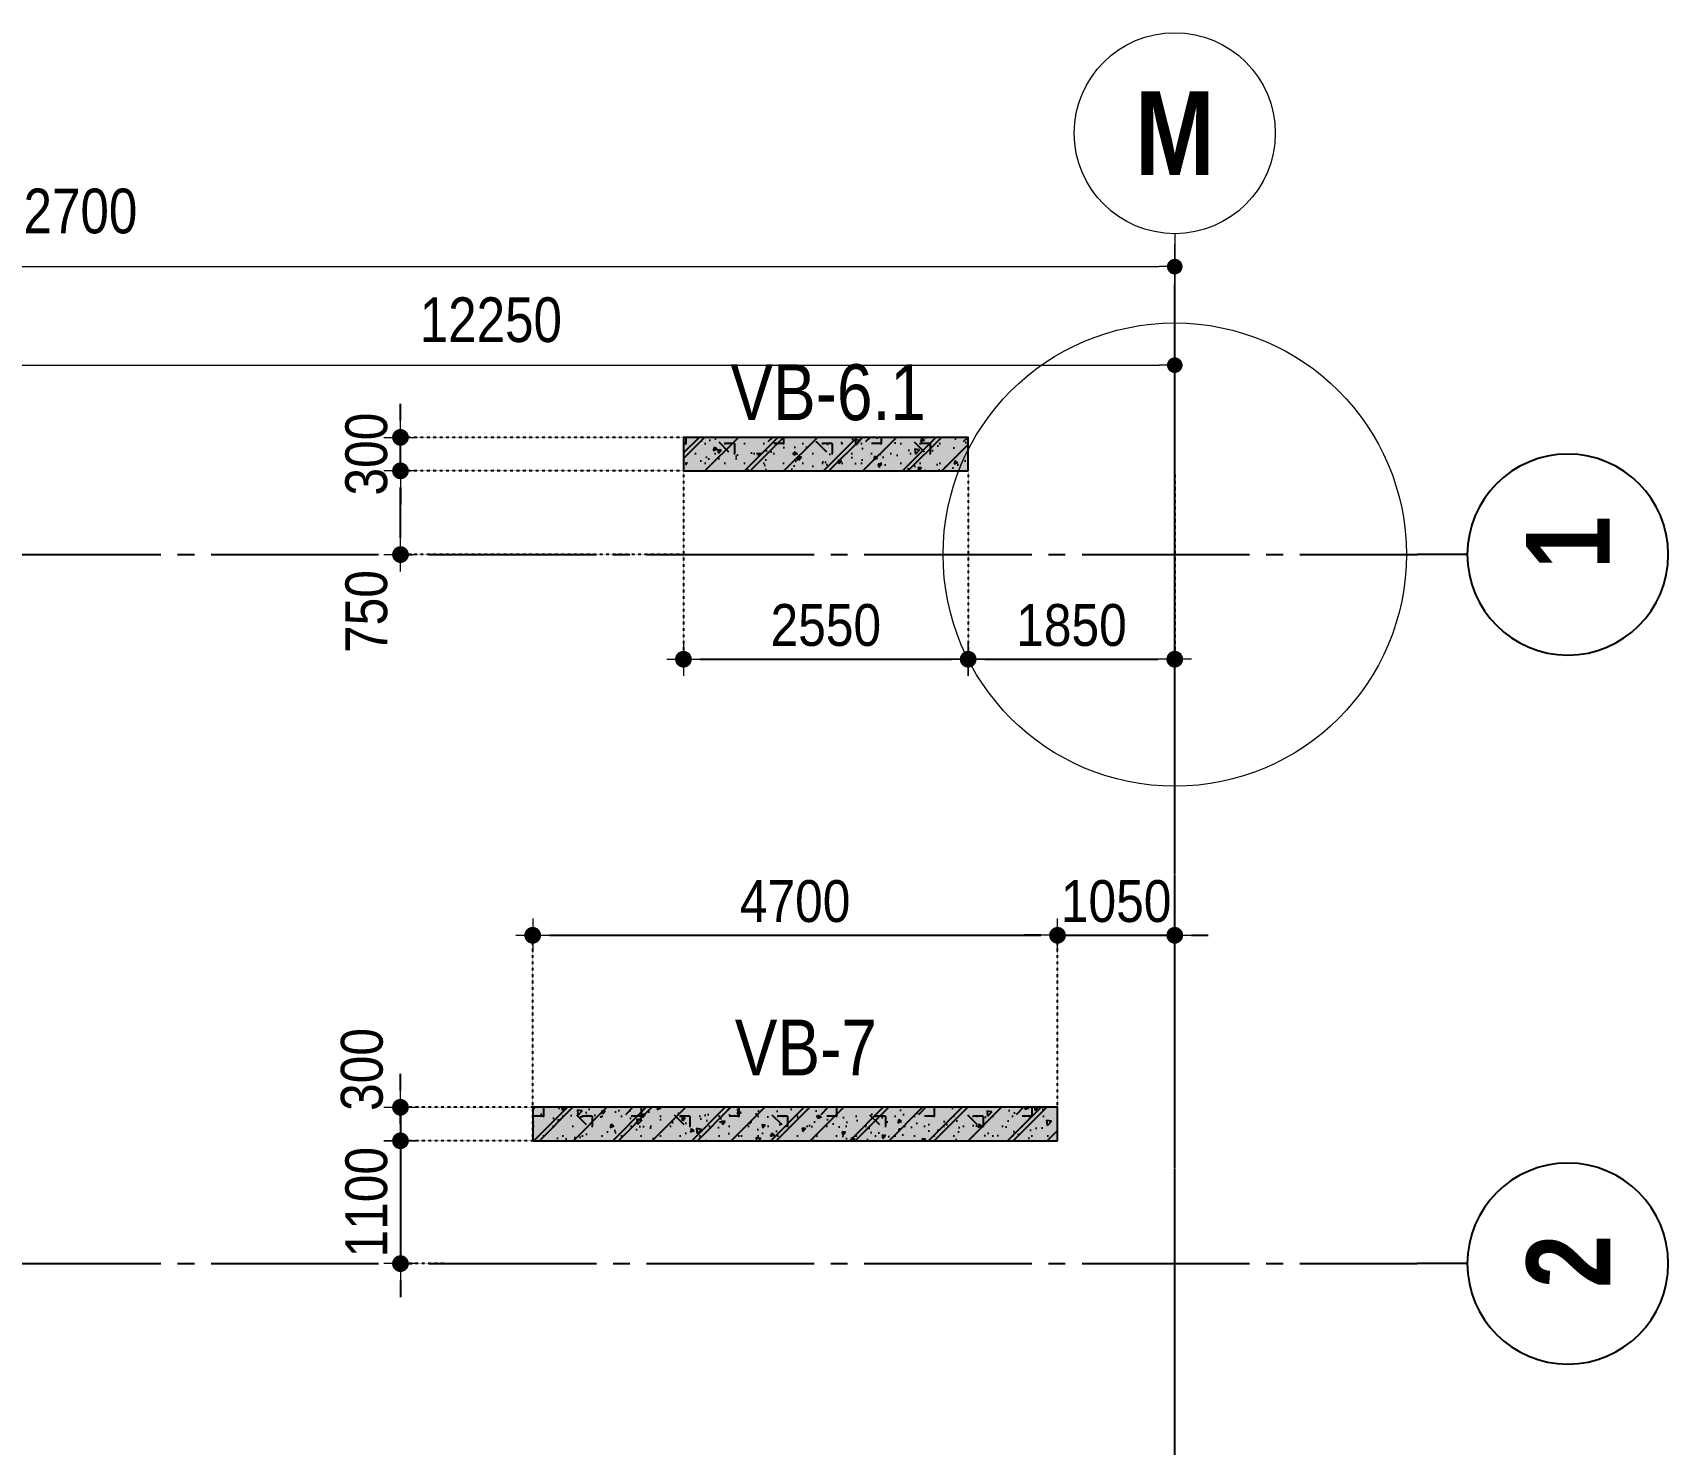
# Model space of a CAD drawing. Header units: millimetres. Extents: x -3973692 to -2843767, y 592734 to 838475.
# Drawn here: x -2859173 to -2844525, y 754263 to 766905 of the extents above; entities that cross this region are included whole.
import ezdxf
from ezdxf.enums import TextEntityAlignment as Align

# ---------------------------------------------------------------- set-up
doc = ezdxf.new("R2010")
doc.units = ezdxf.units.MM
doc.header["$MEASUREMENT"] = 0
doc.header["$PDMODE"] = 3
doc.header["$PDSIZE"] = -20
for name, pattern in [('CHG_XX_Luoi truc-Block B$0$MB_Luoi truc-150-TWB$0$Center101', [13, 10, -1, 1, -1]), ('DIVIDE2', [15.87499999999999, 6.349999999999998, -3.174999999999998, 0, -3.174999999999998, 0, -3.174999999999998]), ('HIDDEN5', [2.8375, 1.25, -1.5875])]:
    doc.linetypes.add(name, pattern=pattern)
doc.layers.get('0').update_dxf_attribs({"lineweight": 9})
doc.layers.get('Defpoints').update_dxf_attribs({"color": 10, "lineweight": 0})
for name, color, linetype, lineweight in [("'S_General_Dim_1", 1, 'Continuous', 18), ("'S_General_Divide_3 Intermediate", 3, 'DIVIDE2', 40), ('CHG_XX_Cot_Block B-T8-15$0$DBAO', 3, 'Continuous', 13), ('CHG_XX_Luoi truc-Block B$0$Dim 200', 1, 'Continuous', 5), ('TEXT', 7, 'Continuous', 15)]:
    doc.layers.add(name, color=color, linetype=linetype, lineweight=lineweight)
for name, color, linetype in [('CHG_XX_Cot_Block B-T8-15$0$mb_cot tang 14-17 twb$0$Concrete Hatch', 218, 'Continuous'), ('CHG_XX_Cot_Block B-T8-15$0$mb_cot tang 14-17 twb$0$Concrete Line', 6, 'Continuous'), ('CHG_XX_Cot_Block B-T8-15$0$mb_cot tang 14-17 twb$0$Concrete Solid', 216, 'Continuous'), ('CHG_XX_Luoi truc-Block B$0$MB_Luoi truc-150-TWB$0$Grid', 34, 'Continuous'), ('CHG_XX_Luoi truc-Block B$0$MB_Luoi truc-150-TWB$0$Grid Line', 251, 'CHG_XX_Luoi truc-Block B$0$MB_Luoi truc-150-TWB$0$Center101'), ('dim', 1, 'Continuous')]:
    doc.layers.add(name, color=color, linetype=linetype)
doc.styles.add('arial', font='arial.ttf', dxfattribs={"width": 0.85})
doc.styles.add('CHG_XX_Luoi truc-Block B$0$MB_Luoi truc-150-TWB$0$Grid A-F$0$VNI-HelveCB', font='')
doc.styles.add('CHG_XX_Luoi truc-Block B$0$Star-HelCon', font='')
doc.styles.add('TTP-HelCon', font='')
doc.styles.get('CHG_XX_Luoi truc-Block B$0$MB_Luoi truc-150-TWB$0$Grid A-F$0$VNI-HelveCB').set_extended_font_data('VNI-Helve-Condense', bold=True)
doc.styles.get('CHG_XX_Luoi truc-Block B$0$Star-HelCon').set_extended_font_data('VNI-Helve-Condense')
doc.styles.get('TTP-HelCon').set_extended_font_data('VNI-Helve-Condense')
doc.dimstyles.new('150', dxfattribs={"dimscale": 150, "dimtxt": 2.5, "dimasz": 1, "dimexe": 0, "dimexo": 0, "dimgap": 0.75, "dimtad": 1, "dimdec": 0, "dimzin": 9, "dimdsep": 46, "dimtxsty": 'arial', "dimblk1": 'DIMDOT', "dimblk2": 'DIMDOT', "dimsah": 1, "dimcen": 2, "dimdle": 3, "dimclre": 8, "dimclrt": 2, "dimadec": 0, "dimazin": 0, "dimtfac": 1, "dimtdec": 0, "dimtix": 1, "dimtmove": 2, "dimatfit": 3, "dimldrblk": 'DIMPIJL', "dimfxl": 1, "dimtvp": 1.8, "dimtolj": 1, "dimtzin": 0, "dimarcsym": 0})
doc.dimstyles.new('CHG_XX_Luoi truc-Block B$0$Dim 200', dxfattribs={"dimscale": 200, "dimtxt": 2, "dimasz": 0.7, "dimexe": 1, "dimexo": 1, "dimgap": 1, "dimtad": 1, "dimdec": 0, "dimzin": 12, "dimdsep": 46, "dimtxsty": 'CHG_XX_Luoi truc-Block B$0$Star-HelCon', "dimblk": 'CHG_XX_Luoi truc-Block B$0$_Dot', "dimcen": 1, "dimclrd": 256, "dimclre": 256, "dimclrt": 3, "dimadec": 0, "dimazin": 0, "dimtfac": 1, "dimtdec": 0, "dimtix": 1, "dimtmove": 2, "dimatfit": 3, "dimldrblk": 'CHG_XX_Luoi truc-Block B$0$HTT Arrow 30', "dimfxl": 1, "dimtolj": 1, "dimtzin": 0, "dimarcsym": 0})

# ---------------------------------------------------------------- blocks, each defined once
blk = doc.blocks.new('*U3043')
at = {"layer": 'CHG_XX_Luoi truc-Block B$0$MB_Luoi truc-150-TWB$0$Grid', "lineweight": -2}
blk.add_line((0, 192), (0, 189), dxfattribs=at)
blk.add_circle((0, 198), 6, dxfattribs=at)
at = {"layer": 'CHG_XX_Luoi truc-Block B$0$MB_Luoi truc-150-TWB$0$Grid Line'}
blk.add_line((0, 0), (0, 189), dxfattribs=at)
at = {"layer": 'CHG_XX_Luoi truc-Block B$0$MB_Luoi truc-150-TWB$0$Grid', "lineweight": -2, "style": 'CHG_XX_Luoi truc-Block B$0$MB_Luoi truc-150-TWB$0$Grid A-F$0$VNI-HelveCB'}
for tag, p in [('GRIDSUB', (0, 198)), ('GRID', (0, -9))]:
    blk.add_attdef(tag, text='', height=5, dxfattribs=at).set_placement(p, align=Align.MIDDLE)
blk = doc.blocks.new('CHG_XX_Luoi truc-Block B$0$_Dot')
at = {"color": 0, "linetype": 'ByBlock', "lineweight": -2}
blk.add_line((-0.5, 0), (-1, 0), dxfattribs=at)
at = {"color": 0, "linetype": 'ByBlock', "const_width": 0.5}
blk.add_lwpolyline([(-0.25, 0, 1), (0.25, 0, 1)], format="xyb", close=True, dxfattribs=at)
blk = doc.blocks.new('*D3048')
at = {"layer": 'CHG_XX_Luoi truc-Block B$0$Dim 200', "lineweight": -2, "transparency": 16777216}
for p, q in [((8036538.360705459, 1125780.489695714), (8036538.360705459, 1127745.146498515)), ((8048788.360705578, 1125780.489695714), (8048788.360705578, 1127745.146498515)), ((8036678.360705459, 1127545.146498515), (8048648.360705578, 1127545.146498515))]:
    blk.add_line(p, q, dxfattribs=at)
at = {"layer": 'Defpoints', "color": 0, "transparency": 16777216}
for p in [(8048788.360705578, 1127545.146498515), (8036538.360705459, 1125580.489695714), (8048788.360705578, 1125580.489695714)]:
    blk.add_point(p, dxfattribs=at)
at = {"layer": 'CHG_XX_Luoi truc-Block B$0$Dim 200', "lineweight": -2, "transparency": 16777216, "xscale": 140, "yscale": 140, "zscale": 140, "rotation": 180}
blk.add_blockref('CHG_XX_Luoi truc-Block B$0$_Dot', (8036538.360705459, 1127545.146498515), dxfattribs=at)
at = {"layer": 'CHG_XX_Luoi truc-Block B$0$Dim 200', "lineweight": -2, "transparency": 16777216, "xscale": 140, "yscale": 140, "zscale": 140}
blk.add_blockref('CHG_XX_Luoi truc-Block B$0$_Dot', (8048788.360705578, 1127545.146498515), dxfattribs=at)
at = {"layer": 'CHG_XX_Luoi truc-Block B$0$Dim 200', "color": 3, "transparency": 16777216, "insert": (8042663.360705518, 1127949.413165182), "char_height": 400, "attachment_point": 5, "style": 'CHG_XX_Luoi truc-Block B$0$Star-HelCon'}
blk.add_mtext('\\A1;12250', dxfattribs=at)
blk = doc.blocks.new('CHG_XX_Luoi truc-Block B$0$HTT Arrow 30')
blk.add_hatch(color=256).paths.add_polyline_path([(-2.5, 0.3750000000000002), (-2.5, -0.3749999999999998), (0, 0)])
at = {"color": 0, "linetype": 'ByBlock', "lineweight": -2}
for p, q in [((0, 0), (-2.5, 0.3750000000000002)), ((-2.5, -0.3749999999999998), (-2.5, 0.3750000000000002)), ((0, 0), (-2.5, -0.3749999999999998))]:
    blk.add_line(p, q, dxfattribs=at)
blk = doc.blocks.new('*D3049')
at = {"layer": 'CHG_XX_Luoi truc-Block B$0$Dim 200', "lineweight": -2, "transparency": 16777216}
for p, q in [((8026088.360705459, 1125780.489695714), (8026088.360705459, 1128627.62197251)), ((8048788.360705578, 1125780.489695714), (8048788.360705578, 1128627.62197251)), ((8026228.360705459, 1128427.62197251), (8048648.360705578, 1128427.62197251))]:
    blk.add_line(p, q, dxfattribs=at)
at = {"layer": 'Defpoints', "color": 0, "transparency": 16777216}
for p in [(8048788.360705578, 1128427.62197251), (8026088.360705459, 1125580.489695714), (8048788.360705578, 1125580.489695714)]:
    blk.add_point(p, dxfattribs=at)
at = {"layer": 'CHG_XX_Luoi truc-Block B$0$Dim 200', "lineweight": -2, "transparency": 16777216, "xscale": 140, "yscale": 140, "zscale": 140, "rotation": 180}
blk.add_blockref('CHG_XX_Luoi truc-Block B$0$_Dot', (8026088.360705459, 1128427.62197251), dxfattribs=at)
at = {"layer": 'CHG_XX_Luoi truc-Block B$0$Dim 200', "lineweight": -2, "transparency": 16777216, "xscale": 140, "yscale": 140, "zscale": 140}
blk.add_blockref('CHG_XX_Luoi truc-Block B$0$_Dot', (8048788.360705578, 1128427.62197251), dxfattribs=at)
at = {"layer": 'CHG_XX_Luoi truc-Block B$0$Dim 200', "color": 3, "transparency": 16777216, "insert": (8038860.405, 1128923.428), "char_height": 400, "attachment_point": 5, "style": 'CHG_XX_Luoi truc-Block B$0$Star-HelCon'}
blk.add_mtext('\\A1;22700', dxfattribs=at)
blk = doc.blocks.new('*U3182')
at = {"layer": 'CHG_XX_Cot_Block B-T8-15$0$mb_cot tang 14-17 twb$0$Concrete Hatch'}
h = blk.add_hatch(dxfattribs=at)
h.set_pattern_fill('CONCRETE', color=256, scale=50, style=0, pattern_type=2)
h.set_pattern_definition([(45, (1000, -49.99999999999989), (-176.7766952966369, 176.7766952966369), []), (45, (1000, 1.13686837721616e-13), (-353.5533905932737, 353.5533905932738), []), (49.99999999999999, (1000, -49.99999999999989), (358.6300913003767, -31.37606749129755), [37.5, -412.5]), (355, (1000, -49.99999999999989), (-69.3756668065, 376.0960668500059), [30, -330]), (100.4514, (1029.88584, -52.61466999999988), (289.2546908570108, 344.7197710304768), [31.870095, -350.571056]), (46.18420000000001, (1000, 50.00000000000011), (533.6205243128222, -82.75950716450905), [56.25, -618.75]), (96.6356, (1044.4683725, 43.1033465000001), (467.3313527743517, 487.0589354502209), [47.805144, -525.8565]), (351.1842, (1000, 50.00000000000011), (467.3309725668136, 487.0593004626623), [45, -495]), (21, (1050, 25.00000000000011), (298.4535260592309, -201.3094453326694), [37.5, -412.5]), (326.0000000000001, (1050, 25.00000000000011), (121.6576659607909, 362.5750225234265), [30, -330]), (71.4514, (1074.8711165, 8.224197000000117), (420.111314290745, 161.2652483549762), [31.870095, -350.571056]), (37.50000000000001, (1000, -49.99999999999989), (6.079927658645334, 166.4469269156558), [0, -326, 0, -335, 0, -331.25]), (7.499999999999999, (1000, -49.99999999999989), (131.5347687210743, 197.2058559411801), [0, -191, 0, -318.5, 0, -126.25]), (327.5, (888.5, -49.99999999999989), (266.9112180862045, -11.2774358671899), [0, -125, 0, -390, 0, -517.5]), (317.5, (838.5, -49.99999999999989), (291.5930846711931, 50.05249116615882), [0, -162.5, 0, -259, 0, -367.5]), (0, (1175, 125.0000000000001), (0, 875), [87.5, -787.5]), (0, (1437.5, 300.0000000000001), (0, 875), [87.5, -787.5]), (0, (1262.5, 650.0000000000001), (0, 875), [87.5, -350, 87.5, -350]), (90, (1175, 125.0000000000001), (-875, 5.35782974626967e-14), [87.5, -787.5]), (90, (1262.5, 650.0000000000001), (-875, 5.35782974626967e-14), [87.5, -787.5]), (90, (1525, 300.0000000000001), (-875, 5.35782974626967e-14), [87.5, -787.5]), (90, (1700, 562.5000000000001), (-875, 5.35782974626967e-14), [87.5, -787.5]), (135, (1262.5, 125.0000000000001), (-875.016357447105, 8.881784197001252e-14), [123.76, -1113.7]), (135, (1350, 650.0000000000001), (-875.016357447105, 8.881784197001252e-14), [123.76, -1113.7]), (45, (1437.5, 300.0000000000001), (8.881784197001252e-14, 875.016357447105), [123.76, -247.485, 123.76, -742.455]), (0, (825, -49.99999999999989), (87.5, 87.5), [-175, 0])])
h.paths.add_polyline_path([(-750, 150), (-750, -149.9999999999999), (1800, -150), (1800, 150)])
at = {"layer": 'CHG_XX_Cot_Block B-T8-15$0$mb_cot tang 14-17 twb$0$Concrete Solid'}
blk.add_hatch(color=256, dxfattribs=at).paths.add_polyline_path([(-750, 150), (-750, -149.9999999999999), (1800, -150), (1800, 150)])
at = {"layer": 'CHG_XX_Cot_Block B-T8-15$0$mb_cot tang 14-17 twb$0$Concrete Line'}
blk.add_lwpolyline([(-750, 150), (-750, -149.9999999999999), (1800, -150), (1800, 150)], close=True, dxfattribs=at)
blk = doc.blocks.new('*U3176')
at = {"layer": 'CHG_XX_Cot_Block B-T8-15$0$mb_cot tang 14-17 twb$0$Concrete Hatch'}
h = blk.add_hatch(dxfattribs=at)
h.set_pattern_fill('CONCRETE', color=256, scale=50, style=0, pattern_type=2)
h.set_pattern_definition([(45, (3150.000000000029, -149.9999999999999), (-176.7766952966369, 176.7766952966369), []), (45, (3150.000000000029, -99.99999999999989), (-353.5533905932737, 353.5533905932738), []), (49.99999999999999, (3150.000000000029, -149.9999999999999), (358.6300913003767, -31.37606749129755), [37.5, -412.5]), (355, (3150.000000000029, -149.9999999999999), (-69.3756668065, 376.0960668500059), [30, -330]), (100.4514, (3179.885840000029, -152.6146699999999), (289.2546908570108, 344.7197710304768), [31.870095, -350.571056]), (46.18420000000001, (3150.000000000029, -49.99999999999989), (533.6205243128222, -82.75950716450905), [56.25, -618.75]), (96.6356, (3194.468372500029, -56.8966534999999), (467.3313527743517, 487.0589354502209), [47.805144, -525.8565]), (351.1842, (3150.000000000029, -49.99999999999989), (467.3309725668136, 487.0593004626623), [45, -495]), (21, (3200.000000000029, -74.99999999999989), (298.4535260592309, -201.3094453326694), [37.5, -412.5]), (326.0000000000001, (3200.000000000029, -74.99999999999989), (121.6576659607909, 362.5750225234265), [30, -330]), (71.4514, (3224.871116500029, -91.77580299999988), (420.111314290745, 161.2652483549762), [31.870095, -350.571056]), (37.50000000000001, (3150.000000000029, -149.9999999999999), (6.079927658645334, 166.4469269156558), [0, -326, 0, -335, 0, -331.25]), (7.499999999999999, (3150.000000000029, -149.9999999999999), (131.5347687210743, 197.2058559411801), [0, -191, 0, -318.5, 0, -126.25]), (327.5, (3038.500000000029, -149.9999999999999), (266.9112180862045, -11.2774358671899), [0, -125, 0, -390, 0, -517.5]), (317.5, (2988.500000000029, -149.9999999999999), (291.5930846711931, 50.05249116615882), [0, -162.5, 0, -259, 0, -367.5]), (0, (3325.000000000029, 25.00000000000011), (0, 875), [87.5, -787.5]), (0, (3587.500000000029, 200.0000000000001), (0, 875), [87.5, -787.5]), (0, (3412.500000000029, 550.0000000000001), (0, 875), [87.5, -350, 87.5, -350]), (90, (3325.000000000029, 25.00000000000011), (-875, 5.35782974626967e-14), [87.5, -787.5]), (90, (3412.500000000029, 550.0000000000001), (-875, 5.35782974626967e-14), [87.5, -787.5]), (90, (3675.000000000029, 200.0000000000001), (-875, 5.35782974626967e-14), [87.5, -787.5]), (90, (3850.000000000029, 462.5000000000001), (-875, 5.35782974626967e-14), [87.5, -787.5]), (135, (3412.500000000029, 25.00000000000011), (-875.016357447105, 8.881784197001252e-14), [123.76, -1113.7]), (135, (3500.000000000029, 550.0000000000001), (-875.016357447105, 8.881784197001252e-14), [123.76, -1113.7]), (45, (3587.500000000029, 200.0000000000001), (8.881784197001252e-14, 875.016357447105), [123.76, -247.485, 123.76, -742.455]), (0, (2975.000000000029, -149.9999999999999), (87.5, 87.5), [-175, 0])])
h.paths.add_polyline_path([(-750, 100), (-750, -199.9999999999999), (3950.000000000029, -200), (3950.000000000029, 100)])
at = {"layer": 'CHG_XX_Cot_Block B-T8-15$0$mb_cot tang 14-17 twb$0$Concrete Solid'}
blk.add_hatch(color=256, dxfattribs=at).paths.add_polyline_path([(-750, 100), (-750, -199.9999999999999), (3950.000000000029, -200), (3950.000000000029, 100)])
at = {"layer": 'CHG_XX_Cot_Block B-T8-15$0$mb_cot tang 14-17 twb$0$Concrete Line'}
blk.add_lwpolyline([(-750, 100), (-750, -199.9999999999999), (3950.000000000029, -200), (3950.000000000029, 100)], close=True, dxfattribs=at)
blk = doc.blocks.new('b')
at = {"layer": 'Defpoints'}
blk.add_circle((0, 0), 2074.465706602205, dxfattribs=at)
at = {"layer": 'TEXT', "color": 3, "style": 'TTP-HelCon'}
for s, p in [('VB-6.1', (-3979.602529473603, 1204.283283505589)), ('VB-7', (-3940.386529472657, -4664.349716494326))]:
    blk.add_text(s, height=500, dxfattribs=at).set_placement(p)
blk = doc.blocks.new('DIMDOT')
for p, q in [((0, -1), (0, 1)), ((1, 0), (-1, 0))]:
    blk.add_line(p, q)
at = {"const_width": 0.5}
blk.add_lwpolyline([(-0.25, 0, 1), (0.25, 0, 1)], format="xyb", close=True, dxfattribs=at)
blk = doc.blocks.new('*D1087')
at = {"layer": "'S_General_Dim_1", "color": 8, "linetype": 'HIDDEN5', "lineweight": -2, "transparency": 16777216}
for p, q in [((-2853345.198556816, 762981.0114430686), (-2853345.198556816, 761294.0138568993)), ((-2850795.198556816, 762981.0114430686), (-2850795.198556816, 761294.0138568993))]:
    blk.add_line(p, q, dxfattribs=at)
at = {"layer": "'S_General_Dim_1", "color": 0, "lineweight": -2, "transparency": 16777216}
blk.add_line((-2853195.198556816, 761294.0138568993), (-2850945.198556816, 761294.0138568993), dxfattribs=at)
at = {"layer": 'Defpoints', "color": 0, "transparency": 16777216}
for p in [(-2853345.198556816, 762981.0114430686), (-2850795.198556816, 762981.0114430686), (-2850795.198556816, 761294.0138568993)]:
    blk.add_point(p, dxfattribs=at)
at = {"layer": "'S_General_Dim_1", "color": 0, "lineweight": -2, "transparency": 16777216, "xscale": 150, "yscale": 150, "zscale": 150, "rotation": 180}
blk.add_blockref('DIMDOT', (-2853345.198556816, 761294.0138568993), dxfattribs=at)
at = {"layer": "'S_General_Dim_1", "color": 0, "lineweight": -2, "transparency": 16777216, "xscale": 150, "yscale": 150, "zscale": 150}
blk.add_blockref('DIMDOT', (-2850795.198556816, 761294.0138568993), dxfattribs=at)
at = {"layer": "'S_General_Dim_1", "color": 2, "transparency": 16777216, "insert": (-2852070.198556816, 761597.978727295), "char_height": 375, "attachment_point": 5, "style": 'arial'}
blk.add_mtext('\\A1;2550', dxfattribs=at)
blk = doc.blocks.new('DIMPIJL')
at = {"linetype": 'ByBlock'}
blk.add_solid([(-2.5, 0.4166666666666686), (-2.5, -0.4166666666666686), (0, 0)], dxfattribs=at)
blk = doc.blocks.new('*D1088')
at = {"layer": "'S_General_Dim_1", "color": 8, "linetype": 'HIDDEN5', "lineweight": -2, "transparency": 16777216}
for p, q in [((-2850795.198556816, 762981.0114430686), (-2850795.198556816, 761294.0138568993)), ((-2848945.198556816, 762981.0114430686), (-2848945.198556816, 761294.0138568993))]:
    blk.add_line(p, q, dxfattribs=at)
at = {"layer": "'S_General_Dim_1", "color": 0, "lineweight": -2, "transparency": 16777216}
blk.add_line((-2850645.198556816, 761294.0138568993), (-2849095.198556816, 761294.0138568993), dxfattribs=at)
at = {"layer": 'Defpoints', "color": 0, "transparency": 16777216}
for p in [(-2850795.198556816, 762981.0114430686), (-2848945.198556816, 762981.0114430686), (-2848945.198556816, 761294.0138568993)]:
    blk.add_point(p, dxfattribs=at)
at = {"layer": "'S_General_Dim_1", "color": 0, "lineweight": -2, "transparency": 16777216, "xscale": 150, "yscale": 150, "zscale": 150, "rotation": 180}
blk.add_blockref('DIMDOT', (-2850795.198556816, 761294.0138568993), dxfattribs=at)
at = {"layer": "'S_General_Dim_1", "color": 0, "lineweight": -2, "transparency": 16777216, "xscale": 150, "yscale": 150, "zscale": 150}
blk.add_blockref('DIMDOT', (-2848945.198556816, 761294.0138568993), dxfattribs=at)
at = {"layer": "'S_General_Dim_1", "color": 2, "transparency": 16777216, "insert": (-2849870.198556816, 761597.978727295), "char_height": 375, "attachment_point": 5, "style": 'arial'}
blk.add_mtext('\\A1;1850', dxfattribs=at)
blk = doc.blocks.new('*D1089')
at = {"layer": "'S_General_Dim_1", "color": 0, "lineweight": -2, "transparency": 16777216}
for p, q in [((-2855879.492386414, 757431.0114430689), (-2855879.492386414, 757581.0114430689)), ((-2855879.492386414, 757281.0114430689), (-2855879.492386414, 756981.0114584322)), ((-2855879.492386414, 756831.0114584322), (-2855879.492386414, 756681.0114584322))]:
    blk.add_line(p, q, dxfattribs=at)
at = {"layer": "'S_General_Dim_1", "color": 8, "linetype": 'HIDDEN5', "lineweight": -2, "transparency": 16777216}
for p, q in [((-2854695.198556833, 757281.0114430689), (-2855879.492386414, 757281.0114430689)), ((-2854695.198556833, 756981.0114584322), (-2855879.492386414, 756981.0114584322))]:
    blk.add_line(p, q, dxfattribs=at)
at = {"layer": 'Defpoints', "color": 0, "transparency": 16777216}
for p in [(-2854695.198556833, 757281.0114430689), (-2855879.492386414, 756981.0114584322), (-2854695.198556833, 756981.0114584322)]:
    blk.add_point(p, dxfattribs=at)
at = {"layer": "'S_General_Dim_1", "color": 0, "lineweight": -2, "transparency": 16777216, "xscale": 150, "yscale": 150, "zscale": 150}
for p, rotation in [((-2855879.492386414, 757281.0114430689), 270), ((-2855879.492386414, 756981.0114584322), 90)]:
    blk.add_blockref('DIMDOT', p, dxfattribs=dict(at, rotation=rotation))
at = {"layer": "'S_General_Dim_1", "color": 2, "transparency": 16777216, "insert": (-2856223.405486174, 757619.8916176963), "char_height": 375, "attachment_point": 5, "rotation": 90, "style": 'arial'}
blk.add_mtext('\\A1;300', dxfattribs=at)
blk = doc.blocks.new('*D1090')
at = {"layer": "'S_General_Dim_1", "color": 0, "lineweight": -2, "transparency": 16777216}
for p, q in [((-2855879.492386406, 757131.0114584322), (-2855879.492386406, 757281.0114584322)), ((-2855879.492386406, 756981.0114584322), (-2855879.492386406, 755881.0114495863)), ((-2855879.492386406, 755731.0114495863), (-2855879.492386406, 755581.0114495863))]:
    blk.add_line(p, q, dxfattribs=at)
at = {"layer": "'S_General_Dim_1", "color": 8, "linetype": 'HIDDEN5', "lineweight": -2, "transparency": 16777216}
for p, q in [((-2854695.198556833, 756981.0114584322), (-2855879.492386406, 756981.0114584322)), ((-2855484.128627034, 755881.0114495863), (-2855879.492386406, 755881.0114495863))]:
    blk.add_line(p, q, dxfattribs=at)
at = {"layer": 'Defpoints', "color": 0, "transparency": 16777216}
for p in [(-2854695.198556833, 756981.0114584322), (-2855879.492386406, 755881.0114495863), (-2855484.128627034, 755881.0114495863)]:
    blk.add_point(p, dxfattribs=at)
at = {"layer": "'S_General_Dim_1", "color": 0, "lineweight": -2, "transparency": 16777216, "xscale": 150, "yscale": 150, "zscale": 150}
for p, rotation in [((-2855879.492386406, 756981.0114584322), 270), ((-2855879.492386406, 755881.0114495863), 90)]:
    blk.add_blockref('DIMDOT', p, dxfattribs=dict(at, rotation=rotation))
at = {"layer": "'S_General_Dim_1", "color": 2, "transparency": 16777216, "insert": (-2856183.457256801, 756431.0114540099), "char_height": 375, "attachment_point": 5, "rotation": 90, "style": 'arial'}
blk.add_mtext('\\A1;1100', dxfattribs=at)
blk = doc.blocks.new('*D1091')
at = {"layer": "'S_General_Dim_1", "color": 8, "linetype": 'HIDDEN5', "lineweight": -2, "transparency": 16777216}
for p, q in [((-2854695.198556832, 756981.011458432), (-2854695.198556832, 758821.3344048072)), ((-2849995.19855675, 756981.0114586932), (-2849995.19855675, 758821.3344048072))]:
    blk.add_line(p, q, dxfattribs=at)
at = {"layer": "'S_General_Dim_1", "color": 0, "lineweight": -2, "transparency": 16777216}
blk.add_line((-2854545.198556832, 758821.3344048072), (-2850145.19855675, 758821.3344048072), dxfattribs=at)
at = {"layer": 'Defpoints', "color": 0, "transparency": 16777216}
for p in [(-2849995.19855675, 758821.3344048072), (-2854695.198556832, 756981.011458432), (-2849995.19855675, 756981.0114586932)]:
    blk.add_point(p, dxfattribs=at)
at = {"layer": "'S_General_Dim_1", "color": 0, "lineweight": -2, "transparency": 16777216, "xscale": 150, "yscale": 150, "zscale": 150, "rotation": 180}
blk.add_blockref('DIMDOT', (-2854695.198556832, 758821.3344048072), dxfattribs=at)
at = {"layer": "'S_General_Dim_1", "color": 0, "lineweight": -2, "transparency": 16777216, "xscale": 150, "yscale": 150, "zscale": 150}
blk.add_blockref('DIMDOT', (-2849995.19855675, 758821.3344048072), dxfattribs=at)
at = {"layer": "'S_General_Dim_1", "color": 2, "transparency": 16777216, "insert": (-2852345.198556791, 759125.2992752028), "char_height": 375, "attachment_point": 5, "style": 'arial'}
blk.add_mtext('\\A1;4700', dxfattribs=at)
blk = doc.blocks.new('*D1092')
at = {"layer": "'S_General_Dim_1", "color": 0, "lineweight": -2, "transparency": 16777216}
for p, q in [((-2850145.19855675, 758821.3344048072), (-2850295.19855675, 758821.3344048072)), ((-2849995.19855675, 758821.3344048072), (-2848945.198556815, 758821.3344048072)), ((-2848795.198556815, 758821.3344048072), (-2848645.198556815, 758821.3344048072))]:
    blk.add_line(p, q, dxfattribs=at)
at = {"layer": "'S_General_Dim_1", "color": 8, "linetype": 'HIDDEN5', "lineweight": -2, "transparency": 16777216}
blk.add_line((-2849995.19855675, 756981.0114586932), (-2849995.19855675, 758821.3344048072), dxfattribs=at)
at = {"layer": 'Defpoints', "color": 0, "transparency": 16777216}
for p in [(-2848945.198556815, 758821.3344048072), (-2848945.198556815, 758821.3344048072), (-2849995.19855675, 756981.0114586932)]:
    blk.add_point(p, dxfattribs=at)
at = {"layer": "'S_General_Dim_1", "color": 0, "lineweight": -2, "transparency": 16777216, "xscale": 150, "yscale": 150, "zscale": 150}
blk.add_blockref('DIMDOT', (-2849995.19855675, 758821.3344048072), dxfattribs=at)
at = {"layer": "'S_General_Dim_1", "color": 0, "lineweight": -2, "transparency": 16777216, "xscale": 150, "yscale": 150, "zscale": 150, "rotation": 180}
blk.add_blockref('DIMDOT', (-2848945.198556815, 758821.3344048072), dxfattribs=at)
at = {"layer": "'S_General_Dim_1", "color": 2, "transparency": 16777216, "insert": (-2849470.198556783, 759125.2992752028), "char_height": 375, "attachment_point": 5, "style": 'arial'}
blk.add_mtext('\\A1;1050', dxfattribs=at)
blk = doc.blocks.new('*D1043')
at = {"layer": "'S_General_Dim_1", "color": 8, "linetype": 'HIDDEN5', "lineweight": -2, "transparency": 16777216}
for p, q in [((-2853345.198556818, 762981.0114430689), (-2855879.492386417, 762981.0114430689)), ((-2853345.198556818, 762231.0114495863), (-2855879.492386417, 762231.0114495863))]:
    blk.add_line(p, q, dxfattribs=at)
at = {"layer": "'S_General_Dim_1", "color": 0, "lineweight": -2, "transparency": 16777216}
blk.add_line((-2855879.492386417, 762381.0114495863), (-2855879.492386417, 762831.0114430689), dxfattribs=at)
at = {"layer": 'Defpoints', "color": 0, "transparency": 16777216}
for p in [(-2855879.492386417, 762981.0114430689), (-2853345.198556818, 762981.0114430689), (-2853345.198556818, 762231.0114495863)]:
    blk.add_point(p, dxfattribs=at)
at = {"layer": "'S_General_Dim_1", "color": 0, "lineweight": -2, "transparency": 16777216, "xscale": 150, "yscale": 150, "zscale": 150}
for p, rotation in [((-2855879.492386417, 762981.0114430689), 90), ((-2855879.492386417, 762231.0114495863), 270)]:
    blk.add_blockref('DIMDOT', p, dxfattribs=dict(at, rotation=rotation))
at = {"layer": "'S_General_Dim_1", "color": 2, "transparency": 16777216, "insert": (-2856183.457256797, 761720.9133054321), "char_height": 375, "attachment_point": 5, "rotation": 90, "style": 'arial'}
blk.add_mtext('\\A1;750', dxfattribs=at)
blk = doc.blocks.new('*D1044')
at = {"layer": "'S_General_Dim_1", "color": 0, "lineweight": -2, "transparency": 16777216}
for p, q in [((-2855879.492386417, 763431.011458432), (-2855879.492386417, 763581.011458432)), ((-2855879.492386417, 762981.0114430689), (-2855879.492386417, 763281.011458432)), ((-2855879.492386417, 762831.0114430689), (-2855879.492386417, 762681.0114430689))]:
    blk.add_line(p, q, dxfattribs=at)
at = {"layer": "'S_General_Dim_1", "color": 8, "linetype": 'HIDDEN5', "lineweight": -2, "transparency": 16777216}
for p, q in [((-2853345.198556818, 763281.011458432), (-2855879.492386417, 763281.011458432)), ((-2853345.198556818, 762981.0114430689), (-2855879.492386417, 762981.0114430689))]:
    blk.add_line(p, q, dxfattribs=at)
at = {"layer": 'Defpoints', "color": 0, "transparency": 16777216}
for p in [(-2855879.492386417, 763281.011458432), (-2853345.198556818, 763281.011458432), (-2853345.198556818, 762981.0114430689)]:
    blk.add_point(p, dxfattribs=at)
at = {"layer": "'S_General_Dim_1", "color": 0, "lineweight": -2, "transparency": 16777216, "xscale": 150, "yscale": 150, "zscale": 150}
for p, rotation in [((-2855879.492386417, 763281.011458432), 270), ((-2855879.492386417, 762981.0114430689), 90)]:
    blk.add_blockref('DIMDOT', p, dxfattribs=dict(at, rotation=rotation))
at = {"layer": "'S_General_Dim_1", "color": 2, "transparency": 16777216, "insert": (-2856183.585155858, 763131.0114507511), "char_height": 375, "attachment_point": 5, "rotation": 90, "style": 'arial'}
blk.add_mtext('\\A1;300', dxfattribs=at)
blk = doc.blocks.new('CHG_XX_Luoi truc-Block B', base_point=(8026088.360705459, 1047448.634998515))
at = {"layer": 'CHG_XX_Luoi truc-Block B$0$MB_Luoi truc-150-TWB$0$Grid', "lineweight": -2}
blk.add_line((8048788.360705578, 1128722.580775458), (8048788.360705578, 1128272.580775458), dxfattribs=at)
blk.add_circle((8048788.360705578, 1129622.580775458), 900, dxfattribs=at)
at = {"layer": 'CHG_XX_Luoi truc-Block B$0$MB_Luoi truc-150-TWB$0$Grid Line'}
blk.add_line((8048788.360705578, 1046158.106275256), (8048788.360705578, 1128272.580775458), dxfattribs=at)
at = {"layer": 'CHG_XX_Luoi truc-Block B$0$MB_Luoi truc-150-TWB$0$Grid'}
ref = blk.add_blockref('*U3043', (8022608.235654154, 1125848.634998515), dxfattribs=dict(at, xscale=-150, yscale=150, zscale=150, rotation=270))
ref.add_attrib('GRIDSUB', '1', dxfattribs={"lineweight": -2, "height": 750, "rotation": 90, "style": 'CHG_XX_Luoi truc-Block B$0$MB_Luoi truc-150-TWB$0$Grid A-F$0$VNI-HelveCB'}).set_placement((8052308.235654154, 1125956.634998515), align=Align.MIDDLE)
ref = blk.add_blockref('*U3043', (8022608.235654154, 1119498.634998515), dxfattribs=dict(at, xscale=-150, yscale=150, zscale=150, rotation=270))
ref.add_attrib('GRIDSUB', '2', dxfattribs={"lineweight": -2, "height": 750, "rotation": 90, "style": 'CHG_XX_Luoi truc-Block B$0$MB_Luoi truc-150-TWB$0$Grid A-F$0$VNI-HelveCB'}).set_placement((8052308.235654154, 1119518.634998515), align=Align.MIDDLE)
at = {"layer": 'CHG_XX_Luoi truc-Block B$0$MB_Luoi truc-150-TWB$0$Grid', "style": 'CHG_XX_Luoi truc-Block B$0$MB_Luoi truc-150-TWB$0$Grid A-F$0$VNI-HelveCB'}
blk.add_text('M', height=750, dxfattribs=at).set_placement((8048788.360705578, 1129622.580775458), align=Align.MIDDLE)
at = {"layer": 'CHG_XX_Luoi truc-Block B$0$Dim 200'}
dim = blk.add_linear_dim(base=(8048788.360705578, 1128427.62197251), p1=(8026088.360705459, 1125580.489695714), p2=(8048788.360705578, 1125580.489695714), dimstyle='CHG_XX_Luoi truc-Block B$0$Dim 200', dxfattribs=at)
dim.commit()
dim.dimension.update_dxf_attribs({"geometry": '*D3049', "text_midpoint": (8038860.405, 1128923.428), "dimtype": 128})
dim = blk.add_linear_dim(base=(8048788.360705578, 1127545.146498515), p1=(8036538.360705459, 1125580.489695714), p2=(8048788.360705578, 1125580.489695714), dimstyle='CHG_XX_Luoi truc-Block B$0$Dim 200', dxfattribs=at)
dim.commit()
dim.dimension.update_dxf_attribs({"geometry": '*D3048', "text_midpoint": (8042663.360705518, 1127949.413165182)})
blk = doc.blocks.new('CHG_XX_Cot_Block B-T8-15', base_point=(8026088.360705459, 1047448.634998515))
at = {"layer": 'CHG_XX_Cot_Block B-T8-15$0$DBAO'}
blk.add_blockref('CHG_XX_Luoi truc-Block B', (8026088.360705459, 1047448.634998515), dxfattribs=at)
at = {"layer": 'CHG_XX_Cot_Block B-T8-15$0$mb_cot tang 14-17 twb$0$Concrete Line', "rotation": 180}
for name, p in [('*U3182', (8046188.360705576, 1126748.634991998)), ('*U3176', (8046988.360705576, 1120698.634991998))]:
    blk.add_blockref(name, p, dxfattribs=at)

msp = doc.modelspace()

# ---------------------------------------------------------------- block references
at = {"layer": "'S_General_Divide_3 Intermediate"}
msp.add_blockref('CHG_XX_Cot_Block B-T8-15', (-2871645.198556934, 683831.0114495861), dxfattribs=at)
at = {"layer": 'dim'}
msp.add_blockref('b', (-2848945.198556815, 762231.011449586), dxfattribs=at)

# ---------------------------------------------------------------- dimensions: what is measured, and where the dimension line sits
at = {"layer": "'S_General_Dim_1"}
for base, p1, p2, picture, middle in [((-2855879.492386417, 763281.011458432), (-2853345.198556817, 762981.0114430686), (-2853345.198556817, 763281.0114584317), '*D1044', (-2856183.585155858, 763131.0114507511)), ((-2855879.492386406, 755881.0114495863), (-2854695.198556832, 756981.011458432), (-2855484.128627033, 755881.011449586), '*D1090', (-2856183.457256801, 756431.0114540099))]:
    dim = msp.add_linear_dim(base=base, p1=p1, p2=p2, angle=90, dimstyle='150', dxfattribs=at)
    dim.commit()
    dim.dimension.update_dxf_attribs({"geometry": picture, "text_midpoint": middle})
for base, p1, p2, picture, middle in [((-2855879.492386417, 762981.0114430689), (-2853345.198556817, 762231.011449586), (-2853345.198556817, 762981.0114430686), '*D1043', (-2856183.457256797, 761720.9133054321)), ((-2855879.492386414, 756981.0114584322), (-2854695.198556832, 757281.0114430686), (-2854695.198556832, 756981.011458432), '*D1089', (-2856223.405486174, 757619.8916176963))]:
    dim = msp.add_linear_dim(base=base, p1=p1, p2=p2, angle=90, dimstyle='150', dxfattribs=at)
    dim.commit()
    dim.dimension.update_dxf_attribs({"geometry": picture, "text_midpoint": middle, "dimtype": 160})
for base, p1, p2, picture, middle in [((-2850795.198556816, 761294.0138568993), (-2853345.198556816, 762981.0114430686), (-2850795.198556816, 762981.0114430686), '*D1087', (-2852070.198556816, 761597.978727295)), ((-2848945.198556816, 761294.0138568993), (-2850795.198556816, 762981.0114430686), (-2848945.198556816, 762981.0114430686), '*D1088', (-2849870.198556816, 761597.978727295)), ((-2849995.19855675, 758821.3344048072), (-2854695.198556832, 756981.011458432), (-2849995.19855675, 756981.0114586932), '*D1091', (-2852345.198556791, 759125.2992752028)), ((-2848945.198556815, 758821.3344048072), (-2849995.19855675, 756981.0114586932), (-2848945.198556815, 758821.3344048072), '*D1092', (-2849470.198556783, 759125.2992752028))]:
    dim = msp.add_linear_dim(base=base, p1=p1, p2=p2, dimstyle='150', dxfattribs=at)
    dim.commit()
    dim.dimension.update_dxf_attribs({"geometry": picture, "text_midpoint": middle})

doc.saveas('drawing.dxf')
